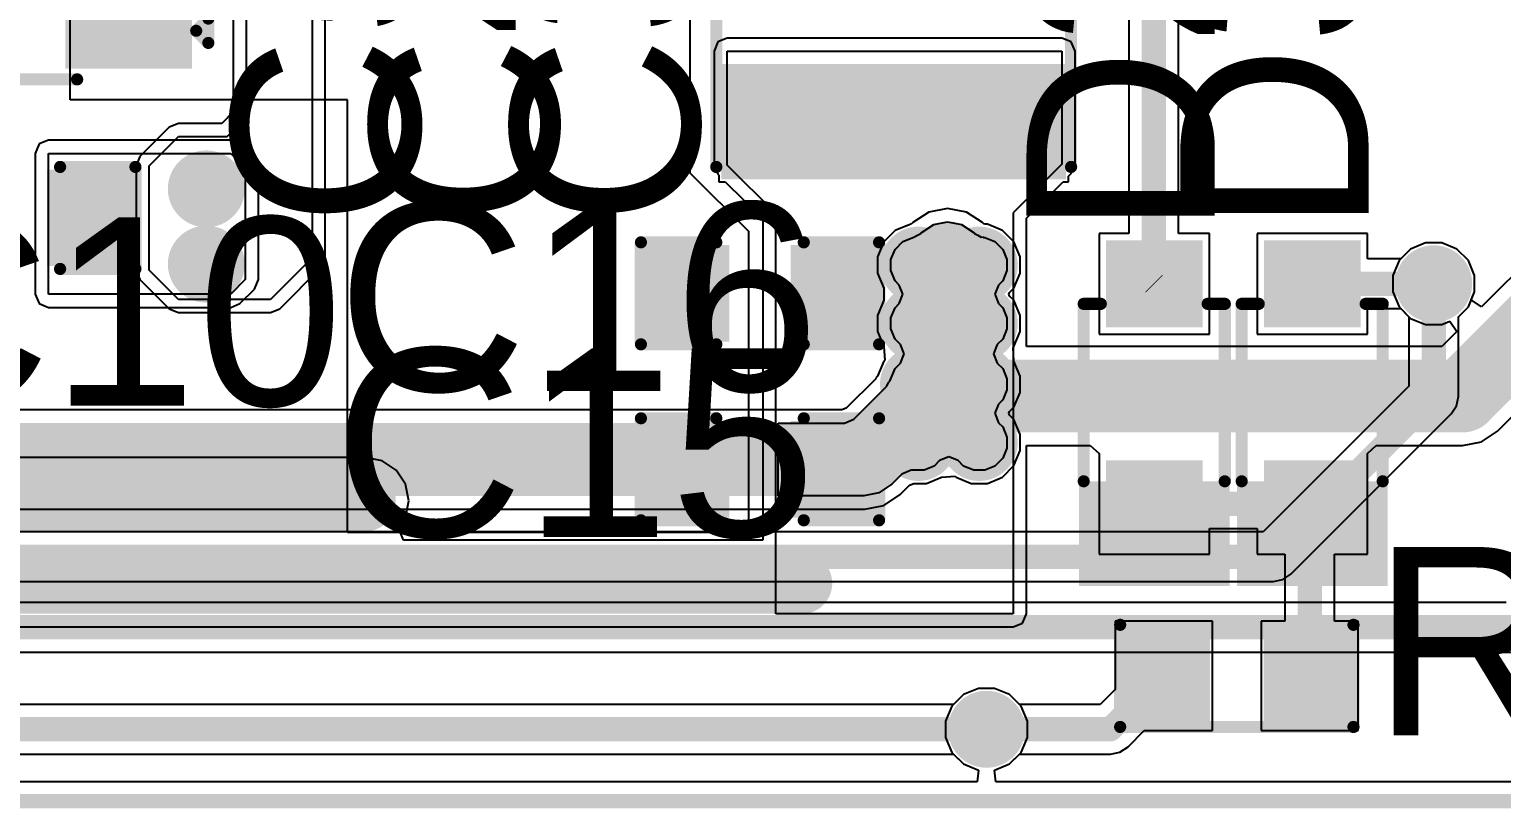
# Model space of a CAD drawing. Header units: millimetres. Extents: x -23 to 83, y -38 to 11.
# Drawn here: x 32.49 to 47.88, y -38.06 to -29.92 of the extents above; entities that cross this region are included whole.
import ezdxf

# ---------------------------------------------------------------- set-up
doc = ezdxf.new("R2010")
doc.units = ezdxf.units.MM
for name, color, linetype in [('BottomLayer', 5, 'Continuous'), ('BottomSolder', 6, 'Continuous'), ('Mechanical2', 216, 'Continuous'), ('TopLayer', 1, 'Continuous'), ('TopOverlay', 2, 'Continuous'), ('TopPaste', 8, 'Continuous'), ('TopSolder', 216, 'Continuous'), ('ViaHoleLayer', 16, 'Continuous')]:
    doc.layers.add(name, color=color, linetype=linetype)
doc.styles.add('Arial', font='', dxfattribs={"height": 0.2})
doc.styles.get('Arial').set_extended_font_data('Arial')

# ---------------------------------------------------------------- blocks, each defined once
blk = doc.blocks.new('R___0603_1')
at = {"layer": 'TopLayer'}
for points in [[(-0.381, 0.4445), (-0.381, -0.4445), (-1.143, -0.4445), (-1.143, 0.4445)], [(1.143, 0.4445), (1.143, -0.4445), (0.381, -0.4445), (0.381, 0.4445)]]:
    blk.add_hatch(color=1, dxfattribs=at).paths.add_polyline_path(points)
at = {"layer": 'TopPaste'}
for points in [[(-0.381, 0.4445), (-0.381, -0.4445), (-1.143, -0.4445), (-1.143, 0.4445)], [(1.143, 0.4445), (1.143, -0.4445), (0.381, -0.4445), (0.381, 0.4445)]]:
    blk.add_hatch(color=8, dxfattribs=at).paths.add_polyline_path(points)
at = {"layer": 'TopSolder'}
for points in [[(-0.2794, 0.5461), (-0.2794, -0.5461), (-1.2446, -0.5461), (-1.2446, 0.5461)], [(1.2446, 0.5461), (1.2446, -0.5461), (0.2794, -0.5461), (0.2794, 0.5461)]]:
    blk.add_hatch(color=216, dxfattribs=at).paths.add_polyline_path(points)
at = {"layer": 'TopOverlay', "const_width": 0.127}
for points in [[(-1.2192, -0.5334), (-1.2192, 0.5334)], [(-1.2192, 0.5334), (1.2192, 0.5334)], [(1.2192, -0.5334), (1.2192, 0.5334)], [(-1.2192, -0.5334), (1.2192, -0.5334)]]:
    blk.add_lwpolyline(points, dxfattribs=at)
at = {"layer": 'TopOverlay', "const_width": 0.0635}
for points in [[(-1.25095, 0.5334, 1), (-1.18745, 0.5334, 1)], [(-1.25095, 0.5334, 1), (-1.18745, 0.5334, 1)], [(1.18745, 0.5334, 1), (1.25095, 0.5334, 1)], [(1.18745, 0.5334, 1), (1.25095, 0.5334, 1)], [(-1.25095, -0.5334, 1), (-1.18745, -0.5334, 1)], [(-1.25095, -0.5334, 1), (-1.18745, -0.5334, 1)], [(1.18745, -0.5334, 1), (1.25095, -0.5334, 1)], [(1.18745, -0.5334, 1), (1.25095, -0.5334, 1)]]:
    blk.add_lwpolyline(points, format="xyb", close=True, dxfattribs=at)
blk = doc.blocks.new('VLS3012HBX_3R3M_4')
at = {"layer": 'TopLayer'}
for points in [[(-1.5, 1.7), (-0.5, 1.7), (-0.5, -1.7), (-1.5, -1.7)], [(0.5, 1.7), (1.5, 1.7), (1.5, -1.7), (0.5, -1.7)]]:
    blk.add_hatch(color=1, dxfattribs=at).paths.add_polyline_path(points)
at = {"layer": 'TopPaste'}
for points in [[(-1.5, 1.7), (-0.5, 1.7), (-0.5, -1.7), (-1.5, -1.7)], [(0.5, 1.7), (1.5, 1.7), (1.5, -1.7), (0.5, -1.7)]]:
    blk.add_hatch(color=8, dxfattribs=at).paths.add_polyline_path(points)
at = {"layer": 'TopSolder'}
for points in [[(-1.602, 1.802), (-0.398, 1.802), (-0.398, -1.802), (-1.602, -1.802)], [(0.398, 1.802), (1.602, 1.802), (1.602, -1.802), (0.398, -1.802)]]:
    blk.add_hatch(color=216, dxfattribs=at).paths.add_polyline_path(points)
at = {"layer": 'TopOverlay', "const_width": 0.127}
for points in [[(1.473, 1.854), (-1.499, 1.854)], [(1.473, -1.854), (-1.499, -1.854)]]:
    blk.add_lwpolyline(points, dxfattribs=at)
at = {"layer": 'TopOverlay', "const_width": 0.0635}
for points in [[(-1.53, 1.854, 1), (-1.467, 1.854, 1)], [(1.441, 1.854, 1), (1.505, 1.854, 1)], [(-1.53, -1.854, 1), (-1.467, -1.854, 1)], [(1.441, -1.854, 1), (1.505, -1.854, 1)]]:
    blk.add_lwpolyline(points, format="xyb", close=True, dxfattribs=at)
blk = doc.blocks.new('SOT_23_6_THIN_12')
at = {"layer": 'TopLayer'}
for points in [[(-1.86, 1.26), (-0.74, 1.26), (-0.74, 0.64), (-1.86, 0.64)], [(0.74, 1.26), (1.86, 1.26), (1.86, 0.64), (0.74, 0.64)], [(-1.86, 0.31), (-0.74, 0.31), (-0.74, -0.31), (-1.86, -0.31)], [(0.74, 0.31), (1.86, 0.31), (1.86, -0.31), (0.74, -0.31)], [(-1.86, -0.64), (-0.74, -0.64), (-0.74, -1.26), (-1.86, -1.26)], [(0.74, -0.64), (1.86, -0.64), (1.86, -1.26), (0.74, -1.26)]]:
    blk.add_hatch(color=1, dxfattribs=at).paths.add_polyline_path(points)
at = {"layer": 'TopPaste'}
for points in [[(-1.86, 1.26), (-0.74, 1.26), (-0.74, 0.64), (-1.86, 0.64)], [(0.74, 1.26), (1.86, 1.26), (1.86, 0.64), (0.74, 0.64)], [(-1.86, 0.31), (-0.74, 0.31), (-0.74, -0.31), (-1.86, -0.31)], [(0.74, 0.31), (1.86, 0.31), (1.86, -0.31), (0.74, -0.31)], [(-1.86, -0.64), (-0.74, -0.64), (-0.74, -1.26), (-1.86, -1.26)], [(0.74, -0.64), (1.86, -0.64), (1.86, -1.26), (0.74, -1.26)]]:
    blk.add_hatch(color=8, dxfattribs=at).paths.add_polyline_path(points)
at = {"layer": 'TopSolder'}
for points in [[(-1.962, 1.362), (-0.638, 1.362), (-0.638, 0.538), (-1.962, 0.538)], [(0.638, 1.362), (1.962, 1.362), (1.962, 0.538), (0.638, 0.538)], [(-1.962, 0.412), (-0.638, 0.412), (-0.638, -0.412), (-1.962, -0.412)], [(0.638, 0.412), (1.962, 0.412), (1.962, -0.412), (0.638, -0.412)], [(-1.962, -0.538), (-0.638, -0.538), (-0.638, -1.362), (-1.962, -1.362)], [(0.638, -0.538), (1.962, -0.538), (1.962, -1.362), (0.638, -1.362)]]:
    blk.add_hatch(color=216, dxfattribs=at).paths.add_polyline_path(points)
at = {"layer": 'TopOverlay', "const_width": 0.127}
for points in [[(0.762, 1.473), (-0.762, 1.473)], [(-2.007, 0.965), (-2.134, 1.092)], [(-2.134, 1.092), (-2.134, 0.838)], [(-2.007, 0.965), (-2.134, 0.838)], [(0.787, -1.473), (-0.762, -1.473)]]:
    blk.add_lwpolyline(points, dxfattribs=at)
at = {"layer": 'TopOverlay', "const_width": 0.0635}
for points in [[(-0.794, 1.473, 1), (-0.73, 1.473, 1)], [(0.73, 1.473, 1), (0.794, 1.473, 1)], [(-2.165, 1.092, 1), (-2.102, 1.092, 1)], [(-2.165, 1.092, 1), (-2.102, 1.092, 1)], [(-2.038, 0.965, 1), (-1.975, 0.965, 1)], [(-2.038, 0.965, 1), (-1.975, 0.965, 1)], [(-2.165, 0.838, 1), (-2.102, 0.838, 1)], [(-2.165, 0.838, 1), (-2.102, 0.838, 1)], [(-0.794, -1.473, 1), (-0.73, -1.473, 1)], [(0.756, -1.473, 1), (0.819, -1.473, 1)]]:
    blk.add_lwpolyline(points, format="xyb", close=True, dxfattribs=at)
blk = doc.blocks.new('C___0603_21')
at = {"layer": 'TopLayer'}
for points in [[(-0.381, 0.445), (-0.381, -0.445), (-1.143, -0.445), (-1.143, 0.445)], [(1.143, 0.445), (1.143, -0.445), (0.381, -0.445), (0.381, 0.445)]]:
    blk.add_hatch(color=1, dxfattribs=at).paths.add_polyline_path(points)
at = {"layer": 'TopPaste'}
for points in [[(-0.381, 0.445), (-0.381, -0.445), (-1.143, -0.445), (-1.143, 0.445)], [(1.143, 0.445), (1.143, -0.445), (0.381, -0.445), (0.381, 0.445)]]:
    blk.add_hatch(color=8, dxfattribs=at).paths.add_polyline_path(points)
at = {"layer": 'TopSolder'}
for points in [[(-0.321, 0.504), (-0.321, -0.504), (-1.203, -0.504), (-1.203, 0.504)], [(1.203, 0.504), (1.203, -0.504), (0.321, -0.504), (0.321, 0.504)]]:
    blk.add_hatch(color=216, dxfattribs=at).paths.add_polyline_path(points)
at = {"layer": 'TopOverlay', "const_width": 0.127}
for points in [[(-0.457, 0.533), (-1.245, 0.533)], [(-1.245, 0.533), (-1.245, -0.533)], [(1.245, 0.533), (0.457, 0.533)], [(1.245, 0.533), (1.245, -0.533)], [(-0.457, -0.533), (-1.245, -0.533)], [(1.245, -0.533), (0.457, -0.533)]]:
    blk.add_lwpolyline(points, dxfattribs=at)
at = {"layer": 'TopOverlay', "const_width": 0.0635}
for points in [[(-1.276, 0.533, 1), (-1.213, 0.533, 1)], [(-1.276, 0.533, 1), (-1.213, 0.533, 1)], [(-0.489, 0.533, 1), (-0.425, 0.533, 1)], [(0.425, 0.533, 1), (0.489, 0.533, 1)], [(1.213, 0.533, 1), (1.276, 0.533, 1)], [(1.213, 0.533, 1), (1.276, 0.533, 1)], [(-1.276, -0.533, 1), (-1.213, -0.533, 1)], [(-1.276, -0.533, 1), (-1.213, -0.533, 1)], [(-0.489, -0.533, 1), (-0.425, -0.533, 1)], [(0.425, -0.533, 1), (0.489, -0.533, 1)], [(1.213, -0.533, 1), (1.276, -0.533, 1)], [(1.213, -0.533, 1), (1.276, -0.533, 1)]]:
    blk.add_lwpolyline(points, format="xyb", close=True, dxfattribs=at)
blk = doc.blocks.new('C___0603_26')
at = {"layer": 'TopLayer'}
for points in [[(-0.381, 0.445), (-0.381, -0.445), (-1.143, -0.445), (-1.143, 0.445)], [(1.143, 0.445), (1.143, -0.445), (0.381, -0.445), (0.381, 0.445)]]:
    blk.add_hatch(color=1, dxfattribs=at).paths.add_polyline_path(points)
at = {"layer": 'TopPaste'}
for points in [[(-0.381, 0.445), (-0.381, -0.445), (-1.143, -0.445), (-1.143, 0.445)], [(1.143, 0.445), (1.143, -0.445), (0.381, -0.445), (0.381, 0.445)]]:
    blk.add_hatch(color=8, dxfattribs=at).paths.add_polyline_path(points)
at = {"layer": 'TopSolder'}
for points in [[(-0.321, 0.504), (-0.321, -0.504), (-1.203, -0.504), (-1.203, 0.504)], [(1.203, 0.504), (1.203, -0.504), (0.321, -0.504), (0.321, 0.504)]]:
    blk.add_hatch(color=216, dxfattribs=at).paths.add_polyline_path(points)
at = {"layer": 'TopOverlay', "const_width": 0.127}
for points in [[(-1.245, 0.533), (-0.457, 0.533)], [(-1.245, -0.533), (-1.245, 0.533)], [(0.457, 0.533), (1.245, 0.533)], [(1.245, -0.533), (1.245, 0.533)], [(-1.245, -0.533), (-0.457, -0.533)], [(0.457, -0.533), (1.245, -0.533)]]:
    blk.add_lwpolyline(points, dxfattribs=at)
at = {"layer": 'TopOverlay', "const_width": 0.0635}
for points in [[(-1.276, 0.533, 1), (-1.213, 0.533, 1)], [(-1.276, 0.533, 1), (-1.213, 0.533, 1)], [(-0.489, 0.533, 1), (-0.425, 0.533, 1)], [(0.425, 0.533, 1), (0.489, 0.533, 1)], [(1.213, 0.533, 1), (1.276, 0.533, 1)], [(1.213, 0.533, 1), (1.276, 0.533, 1)], [(-1.276, -0.533, 1), (-1.213, -0.533, 1)], [(-1.276, -0.533, 1), (-1.213, -0.533, 1)], [(-0.489, -0.533, 1), (-0.425, -0.533, 1)], [(0.425, -0.533, 1), (0.489, -0.533, 1)], [(1.213, -0.533, 1), (1.276, -0.533, 1)], [(1.213, -0.533, 1), (1.276, -0.533, 1)]]:
    blk.add_lwpolyline(points, format="xyb", close=True, dxfattribs=at)
blk = doc.blocks.new('C___0603_27')
at = {"layer": 'TopLayer'}
for points in [[(-0.381, 0.445), (-0.381, -0.445), (-1.143, -0.445), (-1.143, 0.445)], [(1.143, 0.445), (1.143, -0.445), (0.381, -0.445), (0.381, 0.445)]]:
    blk.add_hatch(color=1, dxfattribs=at).paths.add_polyline_path(points)
at = {"layer": 'TopPaste'}
for points in [[(-0.381, 0.445), (-0.381, -0.445), (-1.143, -0.445), (-1.143, 0.445)], [(1.143, 0.445), (1.143, -0.445), (0.381, -0.445), (0.381, 0.445)]]:
    blk.add_hatch(color=8, dxfattribs=at).paths.add_polyline_path(points)
at = {"layer": 'TopSolder'}
for points in [[(-0.321, 0.504), (-0.321, -0.504), (-1.203, -0.504), (-1.203, 0.504)], [(1.203, 0.504), (1.203, -0.504), (0.321, -0.504), (0.321, 0.504)]]:
    blk.add_hatch(color=216, dxfattribs=at).paths.add_polyline_path(points)
at = {"layer": 'TopOverlay', "const_width": 0.127}
for points in [[(-1.245, 0.533), (-0.457, 0.533)], [(-1.245, -0.533), (-1.245, 0.533)], [(0.457, 0.533), (1.245, 0.533)], [(1.245, -0.533), (1.245, 0.533)], [(-1.245, -0.533), (-0.457, -0.533)], [(0.457, -0.533), (1.245, -0.533)]]:
    blk.add_lwpolyline(points, dxfattribs=at)
at = {"layer": 'TopOverlay', "const_width": 0.0635}
for points in [[(-1.276, 0.533, 1), (-1.213, 0.533, 1)], [(-1.276, 0.533, 1), (-1.213, 0.533, 1)], [(-0.489, 0.533, 1), (-0.425, 0.533, 1)], [(0.425, 0.533, 1), (0.489, 0.533, 1)], [(1.213, 0.533, 1), (1.276, 0.533, 1)], [(1.213, 0.533, 1), (1.276, 0.533, 1)], [(-1.276, -0.533, 1), (-1.213, -0.533, 1)], [(-1.276, -0.533, 1), (-1.213, -0.533, 1)], [(-0.489, -0.533, 1), (-0.425, -0.533, 1)], [(0.425, -0.533, 1), (0.489, -0.533, 1)], [(1.213, -0.533, 1), (1.276, -0.533, 1)], [(1.213, -0.533, 1), (1.276, -0.533, 1)]]:
    blk.add_lwpolyline(points, format="xyb", close=True, dxfattribs=at)
blk = doc.blocks.new('SOD_323_51')
at = {"layer": 'TopLayer'}
for points in [[(-0.75, -0.45), (-1.55, -0.45), (-1.55, 0.45), (-0.75, 0.45)], [(1.55, -0.45), (0.75, -0.45), (0.75, 0.45), (1.55, 0.45)]]:
    blk.add_hatch(color=1, dxfattribs=at).paths.add_polyline_path(points)
at = {"layer": 'TopOverlay'}
for points in [[(-2.007, 0.483), (-0.915, 0.483), (-0.915, 0.787), (-2.007, 0.787)], [(-2.007, -0.508), (-1.575, -0.508), (-1.575, 0.508), (-2.007, 0.508)], [(-2.007, -0.787), (-0.915, -0.787), (-0.915, -0.483), (-2.007, -0.483)]]:
    blk.add_hatch(color=2, dxfattribs=at).paths.add_polyline_path(points)
at = {"layer": 'TopPaste'}
for points in [[(-0.75, -0.45), (-1.55, -0.45), (-1.55, 0.45), (-0.75, 0.45)], [(1.55, -0.45), (0.75, -0.45), (0.75, 0.45), (1.55, 0.45)]]:
    blk.add_hatch(color=8, dxfattribs=at).paths.add_polyline_path(points)
at = {"layer": 'TopSolder'}
for points in [[(-0.695, -0.505), (-1.605, -0.505), (-1.605, 0.505), (-0.695, 0.505)], [(1.605, -0.505), (0.695, -0.505), (0.695, 0.505), (1.605, 0.505)]]:
    blk.add_hatch(color=216, dxfattribs=at).paths.add_polyline_path(points)
at = {"layer": 'TopOverlay', "const_width": 0.127}
for points in [[(-0.914, 0.737), (0.94, 0.737)], [(0.94, 0.737), (0.94, 0.559)], [(0.94, -0.559), (0.94, -0.737)], [(-0.914, -0.737), (0.94, -0.737)]]:
    blk.add_lwpolyline(points, dxfattribs=at)
at = {"layer": 'TopOverlay', "const_width": 0.0635}
for points in [[(-0.946, 0.737, 1), (-0.883, 0.737, 1)], [(0.908, 0.737, 1), (0.972, 0.737, 1)], [(0.908, 0.737, 1), (0.972, 0.737, 1)], [(0.908, 0.559, 1), (0.972, 0.559, 1)], [(0.908, -0.559, 1), (0.972, -0.559, 1)], [(-0.946, -0.737, 1), (-0.883, -0.737, 1)], [(0.908, -0.737, 1), (0.972, -0.737, 1)], [(0.908, -0.737, 1), (0.972, -0.737, 1)]]:
    blk.add_lwpolyline(points, format="xyb", close=True, dxfattribs=at)
blk = doc.blocks.new('SOD_323_52')
at = {"layer": 'TopLayer'}
for points in [[(-0.75, -0.45), (-1.55, -0.45), (-1.55, 0.45), (-0.75, 0.45)], [(1.55, -0.45), (0.75, -0.45), (0.75, 0.45), (1.55, 0.45)]]:
    blk.add_hatch(color=1, dxfattribs=at).paths.add_polyline_path(points)
at = {"layer": 'TopOverlay'}
for points in [[(-2.007, 0.483), (-0.915, 0.483), (-0.915, 0.787), (-2.007, 0.787)], [(-2.007, -0.508), (-1.575, -0.508), (-1.575, 0.508), (-2.007, 0.508)], [(-2.007, -0.787), (-0.915, -0.787), (-0.915, -0.483), (-2.007, -0.483)]]:
    blk.add_hatch(color=2, dxfattribs=at).paths.add_polyline_path(points)
at = {"layer": 'TopPaste'}
for points in [[(-0.75, -0.45), (-1.55, -0.45), (-1.55, 0.45), (-0.75, 0.45)], [(1.55, -0.45), (0.75, -0.45), (0.75, 0.45), (1.55, 0.45)]]:
    blk.add_hatch(color=8, dxfattribs=at).paths.add_polyline_path(points)
at = {"layer": 'TopSolder'}
for points in [[(-0.695, -0.505), (-1.605, -0.505), (-1.605, 0.505), (-0.695, 0.505)], [(1.605, -0.505), (0.695, -0.505), (0.695, 0.505), (1.605, 0.505)]]:
    blk.add_hatch(color=216, dxfattribs=at).paths.add_polyline_path(points)
at = {"layer": 'TopOverlay', "const_width": 0.127}
for points in [[(-0.914, 0.737), (0.94, 0.737)], [(0.94, 0.737), (0.94, 0.559)], [(0.94, -0.559), (0.94, -0.737)], [(-0.914, -0.737), (0.94, -0.737)]]:
    blk.add_lwpolyline(points, dxfattribs=at)
at = {"layer": 'TopOverlay', "const_width": 0.0635}
for points in [[(-0.946, 0.737, 1), (-0.883, 0.737, 1)], [(0.908, 0.737, 1), (0.972, 0.737, 1)], [(0.908, 0.737, 1), (0.972, 0.737, 1)], [(0.908, 0.559, 1), (0.972, 0.559, 1)], [(0.908, -0.559, 1), (0.972, -0.559, 1)], [(-0.946, -0.737, 1), (-0.883, -0.737, 1)], [(0.908, -0.737, 1), (0.972, -0.737, 1)], [(0.908, -0.737, 1), (0.972, -0.737, 1)]]:
    blk.add_lwpolyline(points, format="xyb", close=True, dxfattribs=at)

msp = doc.modelspace()

# ---------------------------------------------------------------- hatches: boundary and pattern name
at = {"layer": 'BottomLayer'}
h = msp.add_hatch(color=5, dxfattribs=at)
edge = h.paths.add_edge_path()
edge.add_arc((34.34, -31.588), 0.3, 0, 360)
h = msp.add_hatch(color=5, dxfattribs=at)
edge = h.paths.add_edge_path()
edge.add_arc((34.34, -32.375), 0.3, 0, 360)
h = msp.add_hatch(color=5, dxfattribs=at)
edge = h.paths.add_edge_path()
edge.add_arc((41.783, -32.385), 0.3, 0, 360)
h = msp.add_hatch(color=5, dxfattribs=at)
edge = h.paths.add_edge_path()
edge.add_arc((42.418, -32.385), 0.3, 0, 360)
h = msp.add_hatch(color=5, dxfattribs=at)
edge = h.paths.add_edge_path()
edge.add_arc((47.168, -32.58), 0.3, 0, 360)
h = msp.add_hatch(color=5, dxfattribs=at)
edge = h.paths.add_edge_path()
edge.add_arc((41.783, -32.995), 0.3, 0, 360)
h = msp.add_hatch(color=5, dxfattribs=at)
edge = h.paths.add_edge_path()
edge.add_arc((42.418, -32.995), 0.3, 0, 360)
h = msp.add_hatch(color=5, dxfattribs=at)
edge = h.paths.add_edge_path()
edge.add_arc((41.783, -33.63), 0.3, 0, 360)
h = msp.add_hatch(color=5, dxfattribs=at)
edge = h.paths.add_edge_path()
edge.add_arc((42.418, -33.63), 0.3, 0, 360)
h = msp.add_hatch(color=5, dxfattribs=at)
edge = h.paths.add_edge_path()
edge.add_arc((41.783, -34.239), 0.3, 0, 360)
h = msp.add_hatch(color=5, dxfattribs=at)
edge = h.paths.add_edge_path()
edge.add_arc((42.418, -34.239), 0.3, 0, 360)
h = msp.add_hatch(color=5, dxfattribs=at)
edge = h.paths.add_edge_path()
edge.add_arc((42.494, -37.236), 0.3, 0, 360)
at = {"layer": 'BottomSolder'}
h = msp.add_hatch(color=6, dxfattribs=at)
edge = h.paths.add_edge_path()
edge.add_arc((34.34, -31.588), 0.402, 0, 360)
h = msp.add_hatch(color=6, dxfattribs=at)
edge = h.paths.add_edge_path()
edge.add_arc((34.34, -32.375), 0.402, 0, 360)
h = msp.add_hatch(color=6, dxfattribs=at)
edge = h.paths.add_edge_path()
edge.add_arc((41.783, -32.385), 0.402, 0, 360)
h = msp.add_hatch(color=6, dxfattribs=at)
edge = h.paths.add_edge_path()
edge.add_arc((42.418, -32.385), 0.402, 0, 360)
h = msp.add_hatch(color=6, dxfattribs=at)
edge = h.paths.add_edge_path()
edge.add_arc((47.168, -32.58), 0.402, 0, 360)
h = msp.add_hatch(color=6, dxfattribs=at)
edge = h.paths.add_edge_path()
edge.add_arc((41.783, -32.995), 0.402, 0, 360)
h = msp.add_hatch(color=6, dxfattribs=at)
edge = h.paths.add_edge_path()
edge.add_arc((42.418, -32.995), 0.402, 0, 360)
h = msp.add_hatch(color=6, dxfattribs=at)
edge = h.paths.add_edge_path()
edge.add_arc((41.783, -33.63), 0.402, 0, 360)
h = msp.add_hatch(color=6, dxfattribs=at)
edge = h.paths.add_edge_path()
edge.add_arc((42.418, -33.63), 0.402, 0, 360)
h = msp.add_hatch(color=6, dxfattribs=at)
edge = h.paths.add_edge_path()
edge.add_arc((41.783, -34.239), 0.402, 0, 360)
h = msp.add_hatch(color=6, dxfattribs=at)
edge = h.paths.add_edge_path()
edge.add_arc((42.418, -34.239), 0.402, 0, 360)
h = msp.add_hatch(color=6, dxfattribs=at)
edge = h.paths.add_edge_path()
edge.add_arc((42.494, -37.236), 0.402, 0, 360)
at = {"layer": 'TopLayer'}
h = msp.add_hatch(color=1, dxfattribs=at)
edge = h.paths.add_edge_path()
edge.add_arc((34.34, -31.588), 0.3, 0, 360)
h = msp.add_hatch(color=1, dxfattribs=at)
edge = h.paths.add_edge_path()
edge.add_arc((34.34, -32.375), 0.3, 0, 360)
h = msp.add_hatch(color=1, dxfattribs=at)
edge = h.paths.add_edge_path()
edge.add_arc((41.783, -32.385), 0.3, 0, 360)
h = msp.add_hatch(color=1, dxfattribs=at)
edge = h.paths.add_edge_path()
edge.add_arc((42.418, -32.385), 0.3, 0, 360)
h = msp.add_hatch(color=1, dxfattribs=at)
edge = h.paths.add_edge_path()
edge.add_arc((47.168, -32.58), 0.3, 0, 360)
h = msp.add_hatch(color=1, dxfattribs=at)
edge = h.paths.add_edge_path()
edge.add_arc((41.783, -32.995), 0.3, 0, 360)
h = msp.add_hatch(color=1, dxfattribs=at)
edge = h.paths.add_edge_path()
edge.add_arc((42.418, -32.995), 0.3, 0, 360)
h = msp.add_hatch(color=1, dxfattribs=at)
edge = h.paths.add_edge_path()
edge.add_arc((41.783, -33.63), 0.3, 0, 360)
h = msp.add_hatch(color=1, dxfattribs=at)
edge = h.paths.add_edge_path()
edge.add_arc((42.418, -33.63), 0.3, 0, 360)
h = msp.add_hatch(color=1, dxfattribs=at)
edge = h.paths.add_edge_path()
edge.add_arc((41.783, -34.239), 0.3, 0, 360)
h = msp.add_hatch(color=1, dxfattribs=at)
edge = h.paths.add_edge_path()
edge.add_arc((42.418, -34.239), 0.3, 0, 360)
h = msp.add_hatch(color=1, dxfattribs=at)
edge = h.paths.add_edge_path()
edge.add_arc((42.494, -37.236), 0.3, 0, 360)
at = {"layer": 'TopSolder'}
h = msp.add_hatch(color=216, dxfattribs=at)
edge = h.paths.add_edge_path()
edge.add_arc((34.34, -31.588), 0.402, 0, 360)
h = msp.add_hatch(color=216, dxfattribs=at)
edge = h.paths.add_edge_path()
edge.add_arc((34.34, -32.375), 0.402, 0, 360)
h = msp.add_hatch(color=216, dxfattribs=at)
edge = h.paths.add_edge_path()
edge.add_arc((41.783, -32.385), 0.402, 0, 360)
h = msp.add_hatch(color=216, dxfattribs=at)
edge = h.paths.add_edge_path()
edge.add_arc((42.418, -32.385), 0.402, 0, 360)
h = msp.add_hatch(color=216, dxfattribs=at)
edge = h.paths.add_edge_path()
edge.add_arc((47.168, -32.58), 0.402, 0, 360)
h = msp.add_hatch(color=216, dxfattribs=at)
edge = h.paths.add_edge_path()
edge.add_arc((41.783, -32.995), 0.402, 0, 360)
h = msp.add_hatch(color=216, dxfattribs=at)
edge = h.paths.add_edge_path()
edge.add_arc((42.418, -32.995), 0.402, 0, 360)
h = msp.add_hatch(color=216, dxfattribs=at)
edge = h.paths.add_edge_path()
edge.add_arc((41.783, -33.63), 0.402, 0, 360)
h = msp.add_hatch(color=216, dxfattribs=at)
edge = h.paths.add_edge_path()
edge.add_arc((42.418, -33.63), 0.402, 0, 360)
h = msp.add_hatch(color=216, dxfattribs=at)
edge = h.paths.add_edge_path()
edge.add_arc((41.783, -34.239), 0.402, 0, 360)
h = msp.add_hatch(color=216, dxfattribs=at)
edge = h.paths.add_edge_path()
edge.add_arc((42.418, -34.239), 0.402, 0, 360)
h = msp.add_hatch(color=216, dxfattribs=at)
edge = h.paths.add_edge_path()
edge.add_arc((42.494, -37.236), 0.402, 0, 360)
at = {"layer": 'ViaHoleLayer'}
h = msp.add_hatch(color=16, dxfattribs=at)
edge = h.paths.add_edge_path()
edge.add_arc((34.34, -31.588), 0.15, 0, 360)
h = msp.add_hatch(color=16, dxfattribs=at)
edge = h.paths.add_edge_path()
edge.add_arc((34.34, -32.375), 0.15, 0, 360)
h = msp.add_hatch(color=16, dxfattribs=at)
edge = h.paths.add_edge_path()
edge.add_arc((41.783, -32.385), 0.15, 0, 360)
h = msp.add_hatch(color=16, dxfattribs=at)
edge = h.paths.add_edge_path()
edge.add_arc((42.418, -32.385), 0.15, 0, 360)
h = msp.add_hatch(color=16, dxfattribs=at)
edge = h.paths.add_edge_path()
edge.add_arc((47.168, -32.58), 0.15, 0, 360)
h = msp.add_hatch(color=16, dxfattribs=at)
edge = h.paths.add_edge_path()
edge.add_arc((41.783, -32.995), 0.15, 0, 360)
h = msp.add_hatch(color=16, dxfattribs=at)
edge = h.paths.add_edge_path()
edge.add_arc((42.418, -32.995), 0.15, 0, 360)
h = msp.add_hatch(color=16, dxfattribs=at)
edge = h.paths.add_edge_path()
edge.add_arc((41.783, -33.63), 0.15, 0, 360)
h = msp.add_hatch(color=16, dxfattribs=at)
edge = h.paths.add_edge_path()
edge.add_arc((42.418, -33.63), 0.15, 0, 360)
h = msp.add_hatch(color=16, dxfattribs=at)
edge = h.paths.add_edge_path()
edge.add_arc((41.783, -34.239), 0.15, 0, 360)
h = msp.add_hatch(color=16, dxfattribs=at)
edge = h.paths.add_edge_path()
edge.add_arc((42.418, -34.239), 0.15, 0, 360)
h = msp.add_hatch(color=16, dxfattribs=at)
edge = h.paths.add_edge_path()
edge.add_arc((42.494, -37.236), 0.15, 0, 360)

# ---------------------------------------------------------------- linework, layer by layer
at = {"layer": 'BottomLayer'}
for p, q in [((34.759, -30.84), (34.759, -29.391)), ((35.445, -29.391), (35.445, -32.31)), ((35.583, -32.31), (35.583, -29.537)), ((34.622, -29.807), (34.622, -30.783)), ((34.049, -30.904), (33.952, -30.944)), ((34.049, -30.904), (34.049, -30.904)), ((34.501, -30.904), (34.049, -30.904)), ((34.622, -30.783), (34.501, -30.904)), ((34.557, -31.042), (34.759, -30.84)), ((33.952, -30.944), (33.646, -31.25)), ((33.743, -31.348), (34.049, -31.042)), ((34.049, -31.042), (34.557, -31.042)), ((33.646, -31.25), (33.606, -31.348)), ((33.606, -31.348), (33.606, -31.348)), ((33.606, -31.348), (33.606, -32.437)), ((33.743, -32.437), (33.743, -31.348)), ((41.89, -31.831), (41.724, -31.941)), ((42.088, -31.792), (41.89, -31.831)), ((42.286, -31.831), (42.088, -31.792)), ((42.451, -31.941), (42.286, -31.831)), ((41.685, -31.964), (41.541, -32.023)), ((41.696, -31.956), (41.685, -31.964)), ((41.709, -31.954), (41.696, -31.956)), ((41.719, -31.944), (41.709, -31.954)), ((41.724, -31.941), (41.719, -31.944)), ((41.812, -32.048), (41.943, -31.961)), ((41.943, -31.961), (42.088, -31.932)), ((42.088, -31.932), (42.232, -31.961)), ((42.232, -31.961), (42.364, -32.048)), ((42.456, -31.944), (42.451, -31.941)), ((42.466, -31.954), (42.456, -31.944)), ((42.48, -31.956), (42.466, -31.954)), ((42.483, -31.958), (42.48, -31.956)), ((42.503, -31.958), (42.483, -31.958)), ((42.66, -32.023), (42.503, -31.958)), ((41.421, -32.143), (41.356, -32.3)), ((41.541, -32.023), (41.421, -32.143)), ((41.538, -32.221), (41.619, -32.14)), ((41.619, -32.14), (41.734, -32.092)), ((41.734, -32.092), (41.739, -32.093)), ((41.739, -32.093), (41.75, -32.085)), ((41.75, -32.085), (41.751, -32.085)), ((41.751, -32.084), (41.772, -32.071)), ((41.751, -32.085), (41.751, -32.084)), ((41.772, -32.071), (41.809, -32.055)), ((41.809, -32.055), (41.812, -32.048)), ((42.364, -32.048), (42.367, -32.055)), ((42.367, -32.055), (42.404, -32.071)), ((42.404, -32.071), (42.437, -32.093)), ((42.437, -32.093), (42.451, -32.09)), ((42.451, -32.09), (42.464, -32.095)), ((42.464, -32.095), (42.476, -32.095)), ((42.476, -32.095), (42.582, -32.14)), ((42.582, -32.14), (42.663, -32.221)), ((42.78, -32.143), (42.66, -32.023)), ((42.845, -32.3), (42.78, -32.143)), ((47.083, -32.153), (46.926, -32.218)), ((47.253, -32.153), (47.083, -32.153)), ((47.41, -32.218), (47.253, -32.153)), ((41.356, -32.3), (41.356, -32.47)), ((41.493, -32.327), (41.538, -32.221)), ((42.663, -32.221), (42.708, -32.327)), ((42.845, -32.47), (42.845, -32.3)), ((46.926, -32.218), (46.806, -32.338)), ((47.53, -32.338), (47.41, -32.218)), ((33.606, -32.437), (33.606, -32.437)), ((33.606, -32.437), (33.646, -32.535)), ((34.049, -32.743), (33.743, -32.437)), ((35.445, -32.31), (35.012, -32.743)), ((35.109, -32.841), (35.542, -32.408)), ((35.542, -32.408), (35.583, -32.31)), ((35.583, -32.31), (35.583, -32.31)), ((41.493, -32.443), (41.493, -32.327)), ((41.538, -32.549), (41.493, -32.443)), ((42.708, -32.443), (42.663, -32.549)), ((42.708, -32.327), (42.708, -32.443)), ((46.806, -32.338), (46.741, -32.495)), ((47.595, -32.495), (47.53, -32.338)), ((33.646, -32.535), (33.952, -32.841)), ((41.356, -32.47), (41.421, -32.627)), ((41.581, -32.593), (41.538, -32.549)), ((41.621, -32.69), (41.581, -32.593)), ((41.581, -32.593), (41.581, -32.593)), ((42.62, -32.593), (42.588, -32.67)), ((42.663, -32.549), (42.62, -32.593)), ((42.78, -32.627), (42.845, -32.47)), ((46.741, -32.495), (46.741, -32.665)), ((47.595, -32.665), (47.595, -32.495)), ((35.012, -32.743), (34.049, -32.743)), ((41.421, -32.753), (41.356, -32.91)), ((41.421, -32.627), (41.421, -32.753)), ((41.581, -32.787), (41.621, -32.69)), ((42.588, -32.67), (42.58, -32.69)), ((42.58, -32.69), (42.62, -32.787)), ((42.728, -32.69), (42.736, -32.67)), ((42.736, -32.709), (42.728, -32.69)), ((42.736, -32.67), (42.78, -32.627)), ((42.78, -32.753), (42.736, -32.709)), ((42.845, -32.91), (42.78, -32.753)), ((46.741, -32.665), (46.806, -32.822)), ((47.53, -32.822), (47.595, -32.665)), ((33.952, -32.841), (34.049, -32.881)), ((34.049, -32.881), (34.049, -32.881)), ((34.049, -32.881), (35.012, -32.881)), ((35.012, -32.881), (35.109, -32.841)), ((35.012, -32.881), (35.012, -32.881)), ((35.109, -32.841), (35.109, -32.841)), ((41.356, -32.91), (41.356, -33.08)), ((41.493, -32.937), (41.538, -32.831)), ((41.538, -32.831), (41.581, -32.787)), ((42.62, -32.787), (42.62, -32.787)), ((42.62, -32.787), (42.663, -32.831)), ((42.663, -32.831), (42.708, -32.937)), ((42.845, -33.08), (42.845, -32.91)), ((46.806, -32.822), (46.909, -32.925)), ((47.427, -32.925), (47.53, -32.822)), ((41.493, -33.052), (41.493, -32.937)), ((41.538, -33.159), (41.493, -33.052)), ((42.708, -33.052), (42.663, -33.159)), ((42.708, -32.937), (42.708, -33.052)), ((46.909, -32.925), (46.909, -33.649)), ((47.427, -33.757), (47.427, -32.925)), ((41.356, -33.08), (41.421, -33.236)), ((41.594, -33.215), (41.538, -33.159)), ((41.634, -33.312), (41.594, -33.215)), ((41.594, -33.215), (41.594, -33.215)), ((42.607, -33.215), (42.567, -33.312)), ((42.663, -33.159), (42.607, -33.215)), ((42.78, -33.236), (42.845, -33.08)), ((41.421, -33.236), (41.43, -33.379)), ((41.43, -33.379), (41.421, -33.388)), ((41.594, -33.409), (41.634, -33.312)), ((42.567, -33.312), (42.607, -33.409)), ((42.771, -33.246), (42.78, -33.236)), ((42.78, -33.388), (42.771, -33.246)), ((41.421, -33.388), (41.356, -33.545)), ((41.483, -33.597), (41.538, -33.466)), ((41.538, -33.466), (41.594, -33.409)), ((42.607, -33.409), (42.607, -33.409)), ((42.607, -33.409), (42.663, -33.466)), ((42.663, -33.466), (42.708, -33.572)), ((42.845, -33.545), (42.78, -33.388)), ((41.337, -33.572), (41.029, -33.88)), ((41.107, -33.996), (41.453, -33.65)), ((41.342, -33.558), (41.337, -33.572)), ((41.356, -33.545), (41.342, -33.558)), ((41.453, -33.65), (41.469, -33.611)), ((41.469, -33.611), (41.483, -33.597)), ((42.708, -33.687), (42.663, -33.794)), ((42.708, -33.572), (42.708, -33.687)), ((42.845, -33.715), (42.845, -33.545)), ((46.909, -33.649), (45.384, -35.174)), ((42.62, -33.837), (42.588, -33.914)), ((42.663, -33.794), (42.62, -33.837)), ((42.78, -33.871), (42.845, -33.715)), ((47.407, -33.856), (47.427, -33.757)), ((40.982, -33.899), (27.071, -33.899)), ((41.029, -33.88), (40.982, -33.899)), ((41.01, -34.037), (41.107, -33.996)), ((41.107, -33.996), (41.107, -33.996)), ((42.588, -33.914), (42.58, -33.934)), ((42.58, -33.934), (42.62, -34.032)), ((42.728, -33.934), (42.736, -33.915)), ((42.736, -33.954), (42.728, -33.934)), ((42.736, -33.915), (42.78, -33.871)), ((42.78, -33.997), (42.736, -33.954)), ((42.845, -34.154), (42.78, -33.997)), ((45.675, -35.616), (47.351, -33.94)), ((47.351, -33.94), (47.407, -33.856)), ((40.317, -34.797), (40.317, -34.037)), ((40.317, -34.037), (41.01, -34.037)), ((41.01, -34.037), (41.01, -34.037)), ((42.62, -34.032), (42.62, -34.032)), ((42.62, -34.032), (42.663, -34.075)), ((42.663, -34.075), (42.708, -34.182)), ((42.845, -34.324), (42.845, -34.154)), ((42.708, -34.297), (42.663, -34.403)), ((42.708, -34.182), (42.708, -34.297)), ((42.003, -34.428), (41.947, -34.485)), ((42.1, -34.388), (42.003, -34.428)), ((42.003, -34.428), (42.003, -34.428)), ((42.198, -34.428), (42.1, -34.388)), ((42.254, -34.485), (42.198, -34.428)), ((42.663, -34.403), (42.582, -34.485)), ((42.78, -34.481), (42.845, -34.324)), ((41.61, -34.569), (41.503, -34.676)), ((41.707, -34.529), (41.61, -34.569)), ((41.61, -34.569), (41.61, -34.569)), ((41.708, -34.529), (41.707, -34.529)), ((41.841, -34.529), (41.708, -34.529)), ((41.947, -34.485), (41.841, -34.529)), ((41.868, -34.666), (42.025, -34.601)), ((42.025, -34.601), (42.167, -34.592)), ((42.167, -34.592), (42.176, -34.601)), ((42.176, -34.601), (42.333, -34.666)), ((42.36, -34.529), (42.254, -34.485)), ((42.476, -34.529), (42.36, -34.529)), ((42.582, -34.485), (42.476, -34.529)), ((42.503, -34.666), (42.66, -34.601)), ((42.66, -34.601), (42.78, -34.481)), ((41.369, -34.766), (41.211, -34.797)), ((41.503, -34.676), (41.369, -34.766)), ((41.59, -34.783), (41.688, -34.686)), ((41.688, -34.686), (41.735, -34.666)), ((41.735, -34.666), (41.868, -34.666)), ((42.333, -34.666), (42.503, -34.666)), ((41.211, -34.797), (40.317, -34.797)), ((41.224, -34.935), (41.422, -34.896)), ((41.422, -34.896), (41.59, -34.783)), ((19.092, -34.935), (41.224, -34.935)), ((45.384, -35.174), (19.192, -35.174)), ((19.192, -35.692), (45.491, -35.692)), ((45.491, -35.692), (45.591, -35.672)), ((45.591, -35.672), (45.675, -35.616)), ((47.924, -35.911), (19.139, -35.911)), ((12.578, -36.429), (48.031, -36.429)), ((42.252, -36.874), (42.149, -36.977)), ((42.409, -36.809), (42.252, -36.874)), ((42.579, -36.809), (42.409, -36.809)), ((42.736, -36.874), (42.579, -36.809)), ((42.856, -36.995), (42.736, -36.874)), ((42.149, -36.977), (22.671, -36.977)), ((42.921, -37.151), (42.856, -36.995)), ((42.921, -37.321), (42.921, -37.151)), ((42.856, -37.478), (42.921, -37.321)), ((22.671, -37.495), (42.149, -37.495)), ((42.149, -37.495), (42.252, -37.598)), ((42.736, -37.598), (42.856, -37.478)), ((42.252, -37.598), (42.409, -37.663)), ((42.409, -37.663), (42.395, -37.785)), ((42.579, -37.663), (42.736, -37.598)), ((42.593, -37.785), (42.579, -37.663)), ((42.395, -37.785), (22.426, -37.785)), ((73.481, -37.785), (42.593, -37.785))]:
    msp.add_line(p, q, dxfattribs=at)
for points, const_width in [([(42.088, -33.553), (42.088, -32.31)], 0.762), ([(47.168, -33.757), (47.168, -32.58)], 0.254), ([(41.224, -34.417), (41.897, -33.744)], 0.762), ([(45.491, -35.433), (47.168, -33.757)], 0.254), ([(12.522, -34.417), (41.224, -34.417)], 0.762), ([(18.847, -35.433), (45.491, -35.433)], 0.254), ([(12.471, -36.17), (48.031, -36.17)], 0.254), ([(22.327, -37.236), (42.494, -37.236)], 0.254)]:
    msp.add_lwpolyline(points, dxfattribs=dict(at, const_width=const_width))
for points, const_width in [([(41.897, -32.31, 1), (42.278, -32.31, 1)], 0.381), ([(47.104, -32.58, 1), (47.231, -32.58, 1)], 0.127), ([(41.897, -33.553, 1), (42.278, -33.553, 1)], 0.381), ([(41.707, -33.744, 1), (42.088, -33.744, 1)], 0.381), ([(47.104, -33.757, 1), (47.231, -33.757, 1)], 0.127), ([(47.104, -33.757, 1), (47.231, -33.757, 1)], 0.127), ([(41.034, -34.417, 1), (41.415, -34.417, 1)], 0.381), ([(41.034, -34.417, 1), (41.415, -34.417, 1)], 0.381), ([(45.428, -35.433, 1), (45.555, -35.433, 1)], 0.127), ([(45.428, -35.433, 1), (45.555, -35.433, 1)], 0.127), ([(42.431, -37.236, 1), (42.558, -37.236, 1)], 0.127)]:
    msp.add_lwpolyline(points, format="xyb", close=True, dxfattribs=dict(at, const_width=const_width))
at = {"layer": 'Mechanical2', "const_width": 0.152}
msp.add_lwpolyline([(-16.519, -37.988), (73.481, -37.988)], dxfattribs=at)
at = {"layer": 'TopLayer'}
for p, q in [((43.983, -27.523), (43.983, -32.053)), ((44.501, -32.053), (44.501, -27.631)), ((39.395, -29.21), (39.395, -31.42)), ((50.997, -29.491), (47.668, -32.821)), ((32.918, -30.658), (32.918, -29.671)), ((39.687, -30.052), (39.647, -30.149)), ((39.647, -30.149), (39.647, -31.339)), ((39.784, -30.012), (39.687, -30.052)), ((43.282, -30.012), (39.784, -30.012)), ((39.784, -31.339), (39.784, -30.149)), ((39.784, -30.149), (43.282, -30.149)), ((43.379, -30.052), (43.282, -30.012)), ((43.282, -30.149), (43.282, -31.331)), ((43.419, -30.149), (43.379, -30.052)), ((43.419, -31.331), (43.419, -30.149)), ((35.814, -30.658), (32.918, -30.658)), ((35.814, -35.179), (35.814, -30.658)), ((32.593, -31.119), (32.552, -31.217)), ((32.552, -31.217), (32.552, -32.69)), ((32.69, -31.079), (32.593, -31.119)), ((34.595, -31.079), (32.69, -31.079)), ((32.69, -32.69), (32.69, -31.217)), ((32.69, -31.217), (34.595, -31.217)), ((34.692, -31.119), (34.595, -31.079)), ((34.595, -31.079), (34.595, -31.079)), ((34.595, -31.217), (34.747, -31.369)), ((34.844, -31.272), (34.692, -31.119)), ((34.692, -31.119), (34.692, -31.119)), ((47.835, -34.119), (50.846, -31.108)), ((34.747, -31.369), (34.747, -32.537)), ((34.885, -31.369), (34.844, -31.272)), ((34.844, -31.272), (34.844, -31.272)), ((34.885, -32.537), (34.885, -31.369)), ((34.885, -31.369), (34.885, -31.369)), ((39.647, -31.339), (39.647, -31.339)), ((39.647, -31.339), (39.687, -31.436)), ((40.292, -31.847), (39.784, -31.339)), ((43.282, -31.331), (42.774, -31.839)), ((43.379, -31.428), (43.419, -31.331)), ((43.419, -31.331), (43.419, -31.331)), ((39.395, -31.42), (40.005, -32.029)), ((39.687, -31.436), (39.687, -31.436)), ((39.687, -31.436), (39.697, -31.446)), ((39.697, -31.446), (39.697, -31.513)), ((39.697, -31.513), (39.764, -31.513)), ((39.764, -31.513), (40.155, -31.903)), ((42.911, -31.896), (43.294, -31.513)), ((43.294, -31.513), (43.351, -31.513)), ((43.351, -31.456), (43.379, -31.428)), ((43.351, -31.513), (43.351, -31.456)), ((40.292, -36.03), (40.292, -31.847)), ((42.774, -31.839), (42.774, -36.03)), ((40.155, -31.903), (40.155, -35.259)), ((42.911, -33.235), (42.911, -31.896)), ((40.005, -32.029), (40.005, -35.179)), ((43.983, -32.053), (43.67, -32.053)), ((43.67, -32.053), (43.67, -33.107)), ((44.824, -32.053), (44.501, -32.053)), ((44.824, -33.107), (44.824, -32.053)), ((46.475, -32.053), (45.321, -32.053)), ((45.321, -32.053), (45.321, -33.107)), ((46.475, -32.321), (46.475, -32.053)), ((47.083, -32.153), (46.926, -32.218)), ((47.253, -32.153), (47.083, -32.153)), ((47.41, -32.218), (47.253, -32.153)), ((46.926, -32.218), (46.823, -32.321)), ((47.53, -32.338), (47.41, -32.218)), ((46.823, -32.321), (46.475, -32.321)), ((47.595, -32.495), (47.53, -32.338)), ((34.747, -32.537), (34.595, -32.69)), ((34.844, -32.635), (34.885, -32.537)), ((34.885, -32.537), (34.885, -32.537)), ((47.595, -32.665), (47.595, -32.495)), ((32.552, -32.69), (32.593, -32.787)), ((34.595, -32.69), (32.69, -32.69)), ((34.692, -32.787), (34.844, -32.635)), ((34.844, -32.635), (34.844, -32.635)), ((47.56, -32.749), (47.595, -32.665)), ((47.668, -32.821), (47.56, -32.749)), ((32.593, -32.787), (32.69, -32.827)), ((32.69, -32.827), (34.595, -32.827)), ((34.595, -32.827), (34.692, -32.787)), ((34.595, -32.827), (34.595, -32.827)), ((34.692, -32.787), (34.692, -32.787)), ((46.475, -33.107), (46.475, -32.839)), ((46.475, -32.839), (46.823, -32.839)), ((46.823, -32.839), (46.926, -32.942)), ((46.926, -32.942), (47.083, -33.007)), ((47.083, -33.007), (47.253, -33.007)), ((47.253, -33.007), (47.337, -32.972)), ((47.337, -32.972), (47.409, -33.08)), ((43.67, -33.107), (44.824, -33.107)), ((45.321, -33.107), (46.475, -33.107)), ((47.409, -33.08), (47.254, -33.235)), ((47.254, -33.235), (42.911, -33.235)), ((47.667, -34.231), (47.835, -34.119)), ((42.911, -36.03), (42.911, -34.271)), ((42.911, -34.271), (43.577, -34.271)), ((43.577, -34.271), (43.67, -34.353)), ((46.475, -34.353), (46.568, -34.271)), ((46.568, -34.271), (47.468, -34.271)), ((47.468, -34.271), (47.667, -34.231)), ((36.003, -34.396), (31.785, -34.396)), ((36.177, -34.43), (36.003, -34.396)), ((36.324, -34.528), (36.177, -34.43)), ((43.67, -34.353), (43.67, -34.398)), ((43.67, -34.398), (43.67, -35.407)), ((46.475, -34.398), (46.475, -34.353)), ((46.475, -35.407), (46.475, -34.398)), ((36.422, -34.675), (36.324, -34.528)), ((36.457, -34.849), (36.422, -34.675)), ((36.422, -35.022), (36.457, -34.849)), ((36.349, -35.132), (36.422, -35.022)), ((40.005, -35.179), (35.814, -35.179)), ((36.4, -35.259), (36.349, -35.132)), ((44.824, -35.407), (44.824, -35.139)), ((44.824, -35.139), (45.321, -35.139)), ((45.321, -35.139), (45.321, -35.407)), ((40.155, -35.259), (36.4, -35.259)), ((43.67, -35.407), (44.824, -35.407)), ((45.321, -35.407), (45.613, -35.407)), ((45.613, -35.407), (45.613, -36.106)), ((46.131, -36.106), (46.131, -35.407)), ((46.131, -35.407), (46.475, -35.407)), ((42.774, -36.03), (40.292, -36.03)), ((42.774, -36.167), (42.871, -36.127)), ((42.871, -36.127), (42.911, -36.03)), ((44.856, -36.106), (43.84, -36.106)), ((43.84, -36.106), (43.84, -36.819)), ((44.856, -37.249), (44.856, -36.106)), ((45.613, -36.106), (45.364, -36.106)), ((45.364, -36.106), (45.364, -37.249)), ((46.38, -36.106), (46.131, -36.106)), ((46.38, -37.249), (46.38, -36.106)), ((30.937, -36.166), (40.288, -36.166)), ((40.288, -36.166), (40.292, -36.167)), ((40.292, -36.167), (42.774, -36.167)), ((42.252, -36.874), (42.132, -36.995)), ((42.409, -36.809), (42.252, -36.874)), ((42.579, -36.809), (42.409, -36.809)), ((42.736, -36.874), (42.579, -36.809)), ((42.839, -36.977), (42.736, -36.874)), ((43.84, -36.819), (43.682, -36.977)), ((42.132, -36.995), (42.067, -37.151)), ((43.682, -36.977), (42.839, -36.977)), ((42.067, -37.151), (42.067, -37.321)), ((42.067, -37.321), (42.132, -37.478)), ((43.973, -37.42), (44.143, -37.249)), ((44.143, -37.249), (44.856, -37.249)), ((45.364, -37.249), (46.38, -37.249)), ((42.132, -37.478), (42.252, -37.598)), ((42.736, -37.598), (42.839, -37.495)), ((42.839, -37.495), (43.79, -37.495)), ((43.79, -37.495), (43.889, -37.476)), ((43.889, -37.476), (43.973, -37.42)), ((42.252, -37.598), (42.409, -37.663)), ((42.409, -37.663), (42.395, -37.785)), ((42.579, -37.663), (42.736, -37.598)), ((42.593, -37.785), (42.579, -37.663)), ((42.395, -37.785), (22.426, -37.785)), ((73.481, -37.785), (42.593, -37.785))]:
    msp.add_line(p, q, dxfattribs=at)
for points, const_width in [([(44.242, -32.575), (44.242, -27.523)], 0.254), ([(47.468, -33.753), (51.363, -29.858)], 0.762), ([(44.242, -32.575), (44.247, -32.58)], 0.254), ([(45.898, -32.58), (47.168, -32.58)], 0.254), ([(42.418, -33.63), (42.541, -33.753)], 0.762), ([(42.541, -33.753), (47.468, -33.753)], 0.762), ([(31.598, -34.849), (36.003, -34.849)], 0.635), ([(44.247, -34.88), (45.898, -34.88)], 0.254), ([(45.872, -34.905), (45.898, -34.88)], 0.254), ([(45.898, -34.88), (45.898, -34.88)], 0.254), ([(45.872, -36.678), (45.872, -34.905)], 0.254), ([(30.937, -35.712), (40.564, -35.712)], 0.635), ([(44.094, -36.995), (44.348, -36.741)], 0.254), ([(44.348, -36.741), (44.348, -36.678)], 0.254), ([(43.79, -37.236), (44.031, -36.995)], 0.254), ([(44.031, -36.995), (44.094, -36.995)], 0.254), ([(42.494, -37.236), (43.79, -37.236)], 0.254)]:
    msp.add_lwpolyline(points, dxfattribs=dict(at, const_width=const_width))
for points, const_width in [([(44.178, -32.575, 1), (44.305, -32.575, 1)], 0.127), ([(44.178, -32.575, 1), (44.305, -32.575, 1)], 0.127), ([(44.183, -32.58, 1), (44.31, -32.58, 1)], 0.127), ([(45.834, -32.58, 1), (45.961, -32.58, 1)], 0.127), ([(47.104, -32.58, 1), (47.231, -32.58, 1)], 0.127), ([(42.227, -33.63, 1), (42.608, -33.63, 1)], 0.381), ([(42.351, -33.753, 1), (42.732, -33.753, 1)], 0.381), ([(42.351, -33.753, 1), (42.732, -33.753, 1)], 0.381), ([(47.278, -33.753, 1), (47.659, -33.753, 1)], 0.381), ([(47.278, -33.753, 1), (47.659, -33.753, 1)], 0.381), ([(35.845, -34.849, 1), (36.162, -34.849, 1)], 0.318), ([(44.183, -34.88, 1), (44.31, -34.88, 1)], 0.127), ([(45.834, -34.88, 1), (45.961, -34.88, 1)], 0.127), ([(45.834, -34.88, 1), (45.961, -34.88, 1)], 0.127), ([(45.834, -34.88, 1), (45.961, -34.88, 1)], 0.127), ([(45.834, -34.88, 1), (45.961, -34.88, 1)], 0.127), ([(45.809, -34.905, 1), (45.936, -34.905, 1)], 0.127), ([(45.809, -34.905, 1), (45.936, -34.905, 1)], 0.127), ([(40.405, -35.712, 1), (40.723, -35.712, 1)], 0.318), ([(44.285, -36.678, 1), (44.412, -36.678, 1)], 0.127), ([(44.285, -36.741, 1), (44.412, -36.741, 1)], 0.127), ([(44.285, -36.741, 1), (44.412, -36.741, 1)], 0.127), ([(45.809, -36.678, 1), (45.936, -36.678, 1)], 0.127), ([(43.967, -36.995, 1), (44.094, -36.995, 1)], 0.127), ([(43.967, -36.995, 1), (44.094, -36.995, 1)], 0.127), ([(44.031, -36.995, 1), (44.158, -36.995, 1)], 0.127), ([(44.031, -36.995, 1), (44.158, -36.995, 1)], 0.127), ([(42.431, -37.236, 1), (42.558, -37.236, 1)], 0.127), ([(43.726, -37.236, 1), (43.853, -37.236, 1)], 0.127), ([(43.726, -37.236, 1), (43.853, -37.236, 1)], 0.127)]:
    msp.add_lwpolyline(points, format="xyb", close=True, dxfattribs=dict(at, const_width=const_width))

# ---------------------------------------------------------------- block references
for name, p, rotation in [('SOT_23_6_THIN_12', (32.228, -28.971), 180), ('VLS3012HBX_3R3M_4', (41.524, -29.886), 270), ('C___0603_21', (32.355, -31.892), 180), ('SOD_323_51', (44.247, -33.73), 90), ('SOD_323_52', (45.898, -33.73), 90)]:
    msp.add_blockref(name, p, dxfattribs=dict(rotation=rotation))
for name, p in [('C___0603_27', (40.127, -32.68)), ('C___0603_26', (40.127, -34.519)), ('R___0603_1', (45.11, -36.678))]:
    msp.add_blockref(name, p)

# ---------------------------------------------------------------- texts
at = {"layer": 'TopOverlay', "style": 'Arial'}
for s, p in [('C5', (36.571, -31.983)), ('C4', (38.019, -31.976)), ('C3', (39.492, -31.979)), ('D2', (44.88, -32.094)), ('D3', (46.487, -32.066))]:
    msp.add_text(s, height=1.9685, rotation=90, dxfattribs=at).set_placement(p)
for s, p in [('C16', (35.705, -33.701)), ('C10', (30.728, -33.853)), ('C15', (35.67, -35.225)), ('R29', (46.524, -37.3))]:
    msp.add_text(s, height=1.9685, dxfattribs=at).set_placement(p)

doc.saveas('drawing.dxf')
